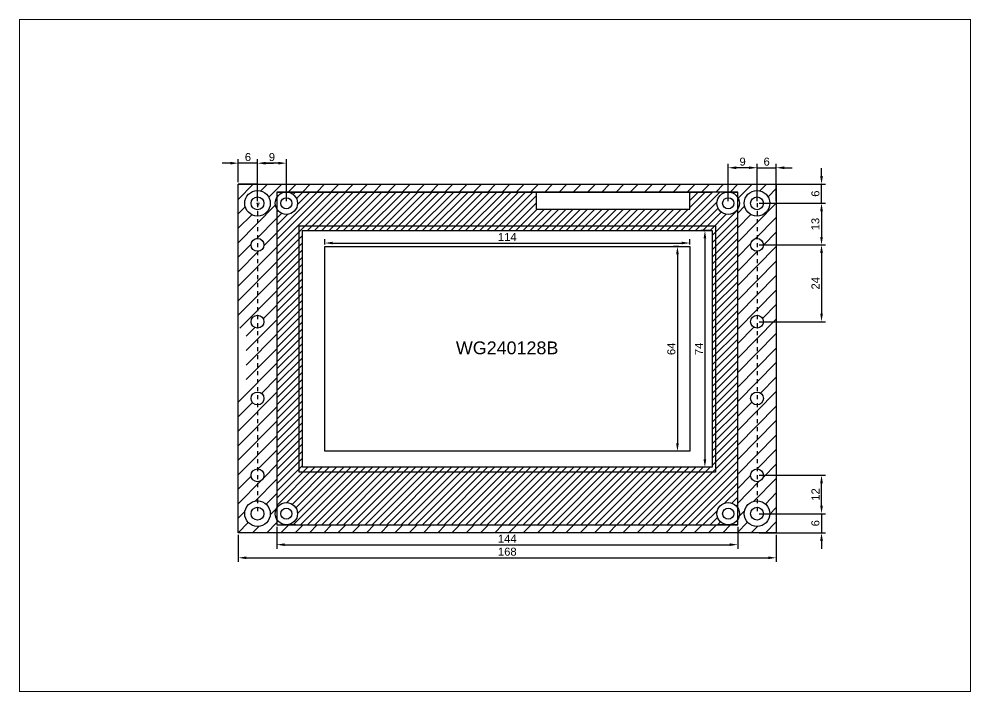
# Model space of a CAD drawing. Header units: millimetres. Extents: x 581 to 3447, y 885 to 2081.
# Drawn here: x 580.6 to 877.9, y 985.7 to 1196 of the extents above; entities that cross this region are included whole.
import ezdxf

# ---------------------------------------------------------------- set-up
doc = ezdxf.new("R2010")
doc.units = ezdxf.units.MM
doc.linetypes.add('JIS_02_1.2', pattern=[2.5, 1.25, -1.25])
doc.layers.get('0').update_dxf_attribs({"lineweight": 30})
doc.layers.get('Defpoints').update_dxf_attribs({"lineweight": 15})
doc.layers.add('скрытые линии', color=9, linetype='Continuous')
doc.layers.add('скрытый размер', color=9, linetype='Continuous')
doc.styles.get("Standard").update_dxf_attribs({"font": 'arial.ttf'})
doc.dimstyles.new('ISO-25', dxfattribs={"dimtxt": 2.5, "dimasz": 2.5, "dimexe": 1.25, "dimexo": 0.625, "dimtad": 1, "dimtxsty": 'Standard', "dimcen": 2.5, "dimadec": 0, "dimazin": 0, "dimtfac": 1, "dimtmove": 0, "dimatfit": 3, "dimfxl": 1, "dimarcsym": 0})

# ---------------------------------------------------------------- blocks, each defined once
blk = doc.blocks.new('*D208')
at = {"layer": 'Defpoints', "color": 0, "transparency": 16777216}
for p in [(661.07, 1037.97), (805.07, 1037.97), (805.07, 1031.78)]:
    blk.add_point(p, dxfattribs=at)
at = {"layer": 'скрытый размер', "color": 0, "lineweight": -2, "transparency": 16777216}
for p, q in [((661.07, 1037.34), (661.07, 1030.53)), ((805.07, 1037.34), (805.07, 1030.53)), ((663.57, 1031.78), (802.57, 1031.78))]:
    blk.add_line(p, q, dxfattribs=at)
at = {"layer": 'скрытый размер', "color": 0, "transparency": 16777216}
for points in [[(663.57, 1032.2), (663.57, 1031.37), (661.07, 1031.78)], [(802.57, 1032.2), (802.57, 1031.37), (805.07, 1031.78)]]:
    blk.add_solid(points, dxfattribs=at)
at = {"layer": 'скрытый размер', "color": 0, "transparency": 16777216, "insert": (733.07, 1033.66), "char_height": 2.5, "attachment_point": 5}
blk.add_mtext('144', dxfattribs=at)
blk = doc.blocks.new('*D209')
at = {"layer": 'Defpoints', "color": 0, "transparency": 16777216}
for p in [(649.07, 1035.47), (817.07, 1035.47), (817.07, 1027.68)]:
    blk.add_point(p, dxfattribs=at)
at = {"layer": 'скрытый размер', "color": 0, "lineweight": -2, "transparency": 16777216}
for p, q in [((649.07, 1034.84), (649.07, 1026.43)), ((817.07, 1034.84), (817.07, 1026.43)), ((651.57, 1027.68), (814.57, 1027.68))]:
    blk.add_line(p, q, dxfattribs=at)
at = {"layer": 'скрытый размер', "color": 0, "transparency": 16777216}
for points in [[(651.57, 1028.1), (651.57, 1027.26), (649.07, 1027.68)], [(814.57, 1028.1), (814.57, 1027.26), (817.07, 1027.68)]]:
    blk.add_solid(points, dxfattribs=at)
at = {"layer": 'скрытый размер', "color": 0, "transparency": 16777216, "insert": (733.07, 1029.58), "char_height": 2.5, "attachment_point": 5}
blk.add_mtext('168', dxfattribs=at)
blk = doc.blocks.new('*D210')
at = {"layer": 'Defpoints', "color": 0, "transparency": 16777216}
for p in [(797.07, 1129.97), (794.79, 1055.97), (797.07, 1055.97)]:
    blk.add_point(p, dxfattribs=at)
at = {"layer": 'скрытый размер', "color": 0, "lineweight": -2, "transparency": 16777216}
for p, q in [((796.44, 1129.97), (793.54, 1129.97)), ((794.79, 1127.47), (794.79, 1058.47)), ((796.44, 1055.97), (793.54, 1055.97))]:
    blk.add_line(p, q, dxfattribs=at)
at = {"layer": 'скрытый размер', "color": 0, "transparency": 16777216}
for points in [[(794.37, 1127.47), (795.2, 1127.47), (794.79, 1129.97)], [(794.37, 1058.47), (795.2, 1058.47), (794.79, 1055.97)]]:
    blk.add_solid(points, dxfattribs=at)
at = {"layer": 'скрытый размер', "color": 0, "transparency": 16777216, "insert": (792.91, 1092.97), "char_height": 2.5, "attachment_point": 5, "rotation": 90}
blk.add_mtext('74', dxfattribs=at)
blk = doc.blocks.new('*D211')
at = {"layer": 'Defpoints', "color": 0, "transparency": 16777216}
for p in [(787.3, 1124.97), (786.21, 1060.97), (787.3, 1060.97)]:
    blk.add_point(p, dxfattribs=at)
at = {"layer": 'скрытый размер', "color": 0, "lineweight": -2, "transparency": 16777216}
for p, q in [((786.67, 1124.97), (784.96, 1124.97)), ((786.21, 1122.47), (786.21, 1063.47)), ((786.67, 1060.97), (784.96, 1060.97))]:
    blk.add_line(p, q, dxfattribs=at)
at = {"layer": 'скрытый размер', "color": 0, "transparency": 16777216}
for points in [[(785.79, 1122.47), (786.63, 1122.47), (786.21, 1124.97)], [(785.79, 1063.47), (786.63, 1063.47), (786.21, 1060.97)]]:
    blk.add_solid(points, dxfattribs=at)
at = {"layer": 'скрытый размер', "color": 0, "transparency": 16777216, "insert": (784.31, 1092.97), "char_height": 2.5, "attachment_point": 5, "rotation": 90}
blk.add_mtext('64', dxfattribs=at)
blk = doc.blocks.new('*D212')
at = {"layer": 'Defpoints', "color": 0, "transparency": 16777216}
for p in [(817.07, 1149.57), (811.07, 1138.47), (817.07, 1138.47)]:
    blk.add_point(p, dxfattribs=at)
at = {"layer": 'скрытый размер', "color": 0, "lineweight": -2, "transparency": 16777216}
for p, q in [((811.07, 1139.09), (811.07, 1150.82)), ((817.07, 1139.09), (817.07, 1150.82)), ((808.57, 1149.57), (806.07, 1149.57)), ((811.07, 1149.57), (817.07, 1149.57)), ((819.57, 1149.57), (822.07, 1149.57))]:
    blk.add_line(p, q, dxfattribs=at)
at = {"layer": 'скрытый размер', "color": 0, "transparency": 16777216}
for points in [[(808.57, 1149.99), (808.57, 1149.16), (811.07, 1149.57)], [(819.57, 1149.99), (819.57, 1149.16), (817.07, 1149.57)]]:
    blk.add_solid(points, dxfattribs=at)
at = {"layer": 'скрытый размер', "color": 0, "transparency": 16777216, "insert": (814.07, 1151.47), "char_height": 2.5, "attachment_point": 5}
blk.add_mtext('6', dxfattribs=at)
blk = doc.blocks.new('*D213')
at = {"layer": 'Defpoints', "color": 0, "transparency": 16777216}
for p in [(802.07, 1149.57), (802.07, 1138.47), (811.07, 1138.47)]:
    blk.add_point(p, dxfattribs=at)
at = {"layer": 'скрытый размер', "color": 0, "lineweight": -2, "transparency": 16777216}
for p, q in [((802.07, 1139.09), (802.07, 1150.82)), ((811.07, 1139.09), (811.07, 1150.82)), ((808.57, 1149.57), (804.57, 1149.57))]:
    blk.add_line(p, q, dxfattribs=at)
at = {"layer": 'скрытый размер', "color": 0, "transparency": 16777216}
for points in [[(804.57, 1149.99), (804.57, 1149.16), (802.07, 1149.57)], [(808.57, 1149.99), (808.57, 1149.16), (811.07, 1149.57)]]:
    blk.add_solid(points, dxfattribs=at)
at = {"layer": 'скрытый размер', "color": 0, "transparency": 16777216, "insert": (806.57, 1151.47), "char_height": 2.5, "attachment_point": 5}
blk.add_mtext('9', dxfattribs=at)
blk = doc.blocks.new('*D214')
at = {"layer": 'Defpoints', "color": 0, "transparency": 16777216}
for p in [(811.07, 1144.47), (831.21, 1144.47), (811.07, 1138.47)]:
    blk.add_point(p, dxfattribs=at)
at = {"layer": 'скрытый размер', "color": 0, "lineweight": -2, "transparency": 16777216}
for p, q in [((831.21, 1146.97), (831.21, 1149.47)), ((811.69, 1144.47), (832.46, 1144.47)), ((831.21, 1138.47), (831.21, 1144.47)), ((811.69, 1138.47), (832.46, 1138.47)), ((831.21, 1135.97), (831.21, 1133.47))]:
    blk.add_line(p, q, dxfattribs=at)
at = {"layer": 'скрытый размер', "color": 0, "transparency": 16777216}
for points in [[(830.8, 1146.97), (831.63, 1146.97), (831.21, 1144.47)], [(830.8, 1135.97), (831.63, 1135.97), (831.21, 1138.47)]]:
    blk.add_solid(points, dxfattribs=at)
at = {"layer": 'скрытый размер', "color": 0, "transparency": 16777216, "insert": (829.31, 1141.47), "char_height": 2.5, "attachment_point": 5, "rotation": 90}
blk.add_mtext('6', dxfattribs=at)
blk = doc.blocks.new('*D215')
at = {"layer": 'Defpoints', "color": 0, "transparency": 16777216}
for p in [(811.07, 1138.47), (811.07, 1125.47), (831.21, 1125.47)]:
    blk.add_point(p, dxfattribs=at)
at = {"layer": 'скрытый размер', "color": 0, "lineweight": -2, "transparency": 16777216}
for p, q in [((811.69, 1138.47), (832.46, 1138.47)), ((831.21, 1135.97), (831.21, 1127.97)), ((811.69, 1125.47), (832.46, 1125.47))]:
    blk.add_line(p, q, dxfattribs=at)
at = {"layer": 'скрытый размер', "color": 0, "transparency": 16777216}
for points in [[(830.8, 1135.97), (831.63, 1135.97), (831.21, 1138.47)], [(830.8, 1127.97), (831.63, 1127.97), (831.21, 1125.47)]]:
    blk.add_solid(points, dxfattribs=at)
at = {"layer": 'скрытый размер', "color": 0, "transparency": 16777216, "insert": (829.31, 1131.97), "char_height": 2.5, "attachment_point": 5, "rotation": 90}
blk.add_mtext('13', dxfattribs=at)
blk = doc.blocks.new('*D216')
at = {"layer": 'Defpoints', "color": 0, "transparency": 16777216}
for p in [(811.07, 1125.47), (811.07, 1101.47), (831.21, 1101.47)]:
    blk.add_point(p, dxfattribs=at)
at = {"layer": 'скрытый размер', "color": 0, "lineweight": -2, "transparency": 16777216}
for p, q in [((811.69, 1125.47), (832.46, 1125.47)), ((831.21, 1122.97), (831.21, 1103.97)), ((811.69, 1101.47), (832.46, 1101.47))]:
    blk.add_line(p, q, dxfattribs=at)
at = {"layer": 'скрытый размер', "color": 0, "transparency": 16777216}
for points in [[(830.8, 1122.97), (831.63, 1122.97), (831.21, 1125.47)], [(830.8, 1103.97), (831.63, 1103.97), (831.21, 1101.47)]]:
    blk.add_solid(points, dxfattribs=at)
at = {"layer": 'скрытый размер', "color": 0, "transparency": 16777216, "insert": (829.33, 1113.47), "char_height": 2.5, "attachment_point": 5, "rotation": 90}
blk.add_mtext('24', dxfattribs=at)
blk = doc.blocks.new('*D217')
at = {"layer": 'Defpoints', "color": 0, "transparency": 16777216}
for p in [(811.07, 1041.47), (811.07, 1035.47), (831.21, 1035.47)]:
    blk.add_point(p, dxfattribs=at)
at = {"layer": 'скрытый размер', "color": 0, "lineweight": -2, "transparency": 16777216}
for p, q in [((831.21, 1043.97), (831.21, 1046.47)), ((811.69, 1041.47), (832.46, 1041.47)), ((831.21, 1041.47), (831.21, 1035.47)), ((811.69, 1035.47), (832.46, 1035.47)), ((831.21, 1032.97), (831.21, 1030.47))]:
    blk.add_line(p, q, dxfattribs=at)
at = {"layer": 'скрытый размер', "color": 0, "transparency": 16777216}
for points in [[(830.8, 1043.97), (831.63, 1043.97), (831.21, 1041.47)], [(830.8, 1032.97), (831.63, 1032.97), (831.21, 1035.47)]]:
    blk.add_solid(points, dxfattribs=at)
at = {"layer": 'скрытый размер', "color": 0, "transparency": 16777216, "insert": (829.31, 1038.47), "char_height": 2.5, "attachment_point": 5, "rotation": 90}
blk.add_mtext('6', dxfattribs=at)
blk = doc.blocks.new('*D218')
at = {"layer": 'Defpoints', "color": 0, "transparency": 16777216}
for p in [(811.07, 1053.47), (831.21, 1053.47), (811.07, 1041.47)]:
    blk.add_point(p, dxfattribs=at)
at = {"layer": 'скрытый размер', "color": 0, "lineweight": -2, "transparency": 16777216}
for p, q in [((811.69, 1053.47), (832.46, 1053.47)), ((831.21, 1043.97), (831.21, 1050.97)), ((811.69, 1041.47), (832.46, 1041.47))]:
    blk.add_line(p, q, dxfattribs=at)
at = {"layer": 'скрытый размер', "color": 0, "transparency": 16777216}
for points in [[(830.8, 1050.97), (831.63, 1050.97), (831.21, 1053.47)], [(830.8, 1043.97), (831.63, 1043.97), (831.21, 1041.47)]]:
    blk.add_solid(points, dxfattribs=at)
at = {"layer": 'скрытый размер', "color": 0, "transparency": 16777216, "insert": (829.33, 1047.47), "char_height": 2.5, "attachment_point": 5, "rotation": 90}
blk.add_mtext('12', dxfattribs=at)
blk = doc.blocks.new('*D219')
at = {"layer": 'Defpoints', "color": 0, "transparency": 16777216}
for p in [(649.07, 1151), (649.07, 1144.47), (655.07, 1138.47)]:
    blk.add_point(p, dxfattribs=at)
at = {"layer": 'скрытый размер', "color": 0, "lineweight": -2, "transparency": 16777216}
for p, q in [((646.57, 1151), (644.07, 1151)), ((649.07, 1145.09), (649.07, 1152.25)), ((655.07, 1151), (649.07, 1151)), ((655.07, 1139.09), (655.07, 1152.25)), ((657.57, 1151), (660.07, 1151))]:
    blk.add_line(p, q, dxfattribs=at)
at = {"layer": 'скрытый размер', "color": 0, "transparency": 16777216}
for points in [[(646.57, 1151.42), (646.57, 1150.58), (649.07, 1151)], [(657.57, 1151.42), (657.57, 1150.58), (655.07, 1151)]]:
    blk.add_solid(points, dxfattribs=at)
at = {"layer": 'скрытый размер', "color": 0, "transparency": 16777216, "insert": (652.07, 1152.9), "char_height": 2.5, "attachment_point": 5}
blk.add_mtext('6', dxfattribs=at)
blk = doc.blocks.new('*D220')
at = {"layer": 'Defpoints', "color": 0, "transparency": 16777216}
for p in [(655.07, 1151), (655.07, 1151), (664.07, 1138.47)]:
    blk.add_point(p, dxfattribs=at)
at = {"layer": 'скрытый размер', "color": 0, "lineweight": -2, "transparency": 16777216}
for p, q in [((655.07, 1151.63), (655.07, 1152.25)), ((661.57, 1151), (657.57, 1151)), ((664.07, 1139.09), (664.07, 1152.25))]:
    blk.add_line(p, q, dxfattribs=at)
at = {"layer": 'скрытый размер', "color": 0, "transparency": 16777216}
for points in [[(657.57, 1151.42), (657.57, 1150.58), (655.07, 1151)], [(661.57, 1151.42), (661.57, 1150.58), (664.07, 1151)]]:
    blk.add_solid(points, dxfattribs=at)
at = {"layer": 'скрытый размер', "color": 0, "transparency": 16777216, "insert": (659.57, 1152.9), "char_height": 2.5, "attachment_point": 5}
blk.add_mtext('9', dxfattribs=at)
blk = doc.blocks.new('*D221')
at = {"layer": 'Defpoints', "color": 0, "transparency": 16777216}
for p in [(676.07, 1124.97), (790.07, 1126.05), (790.07, 1124.97)]:
    blk.add_point(p, dxfattribs=at)
at = {"layer": 'скрытый размер', "color": 0, "lineweight": -2, "transparency": 16777216}
for p, q in [((676.07, 1125.59), (676.07, 1127.3)), ((790.07, 1125.59), (790.07, 1127.3)), ((678.57, 1126.05), (787.57, 1126.05))]:
    blk.add_line(p, q, dxfattribs=at)
at = {"layer": 'скрытый размер', "color": 0, "transparency": 16777216}
for points in [[(678.57, 1126.47), (678.57, 1125.64), (676.07, 1126.05)], [(787.57, 1126.47), (787.57, 1125.64), (790.07, 1126.05)]]:
    blk.add_solid(points, dxfattribs=at)
at = {"layer": 'скрытый размер', "color": 0, "transparency": 16777216, "insert": (733.07, 1127.93), "char_height": 2.5, "attachment_point": 5}
blk.add_mtext('114', dxfattribs=at)

msp = doc.modelspace()

# ---------------------------------------------------------------- hatches: boundary and pattern name
at = {"layer": 'скрытые линии'}
h = msp.add_hatch(dxfattribs=at)
h.set_pattern_fill('ANSI31', color=256, angle=0.5)
h.set_pattern_definition([(45.5, (-1031.7983, 0), (-2.26457, 2.225387), [])])
h.paths.add_polyline_path([(817.066, 1144.468), (649.066, 1144.468), (649.066, 1136.76), (651.218, 1137.373, -0.0694147), (651.066, 1138.468, -1), (659.066, 1138.468, -0.4142136), (655.066, 1134.468), (655.066, 1127.468, -0.4142136), (657.066, 1125.468, -0.4142136), (655.066, 1123.468), (655.066, 1103.468, -0.4142136), (657.066, 1101.468, -0.4142136), (655.066, 1099.468), (655.066, 1079.468, -0.4142136), (657.066, 1077.468, -0.4142136), (655.066, 1075.468), (655.066, 1055.468, -0.4142136), (657.066, 1053.468, -0.4142136), (655.066, 1051.468), (655.066, 1045.468, -0.4142136), (659.066, 1041.468, -1), (651.066, 1041.468, -0.4142136), (655.066, 1045.468), (655.066, 1051.468, -0.4142136), (653.066, 1053.468, -0.4142136), (655.066, 1055.468), (655.066, 1075.468, -0.4142136), (653.066, 1077.468, -0.4142136), (655.066, 1079.468), (655.066, 1099.468, -0.4142136), (653.066, 1101.468, -0.4142136), (655.066, 1103.468), (655.066, 1123.468, -0.4142136), (653.066, 1125.468, -0.4142136), (655.066, 1127.468), (655.066, 1134.468, -0.3351621), (651.218, 1137.373), (649.066, 1136.76), (649.066, 1099.468), (651.566, 1099.468), (651.566, 1079.468), (649.066, 1079.468), (649.066, 1035.468), (817.066, 1035.468)])
h.paths.add_polyline_path([(811.066, 1127.468, -0.4142136), (813.066, 1125.468, -0.4142136), (811.066, 1123.468), (811.066, 1103.468, -0.4142136), (813.066, 1101.468, -0.4142136), (811.066, 1099.468), (811.066, 1079.468, -0.4142136), (813.066, 1077.468, -0.4142136), (811.066, 1075.468), (811.066, 1055.468, -0.4142136), (813.066, 1053.468, -0.4142136), (811.066, 1051.468), (811.066, 1045.468, -0.4142136), (815.066, 1041.468, -1), (807.066, 1041.468, -0.4142136), (811.066, 1045.468), (811.066, 1051.468, -0.4142136), (809.066, 1053.468, -0.4142136), (811.066, 1055.468), (811.066, 1075.468, -0.4142136), (809.066, 1077.468, -0.4142136), (811.066, 1079.468), (811.066, 1099.468, -0.4142136), (809.066, 1101.468, -0.4142136), (811.066, 1103.468), (811.066, 1123.468, -0.4142136), (809.066, 1125.468, -0.4142136), (811.066, 1127.468), (811.066, 1134.468, -0.4142136), (807.066, 1138.468, -1), (815.066, 1138.468, -0.4142136), (811.066, 1134.468)], flags=16)
h.paths.add_polyline_path([(809.066, 1138.468, -1), (813.066, 1138.468, -1)], flags=0)
h.paths.add_polyline_path([(805.066, 1043.27, -0.1361061), (805.566, 1041.468, -0.1361061), (805.066, 1039.665), (805.066, 1037.968), (661.066, 1037.968), (661.066, 1039.665, -0.1361061), (660.566, 1041.468, -0.1361061), (661.066, 1043.27), (661.066, 1136.665, -0.1361061), (660.566, 1138.468, -0.1361061), (661.066, 1140.27), (661.066, 1141.968), (805.066, 1141.968), (805.066, 1140.27, -0.1361061), (805.566, 1138.468, -0.1361061), (805.066, 1136.665)], flags=16)
h.paths.add_polyline_path([(800.316, 1138.468, -1), (803.816, 1138.468, -1)], flags=0)
h.paths.add_polyline_path([(798.066, 1054.468), (668.066, 1054.468), (668.066, 1131.468), (798.066, 1131.468)], flags=0)
h.paths.add_polyline_path([(797.066, 1129.968), (797.066, 1055.968), (669.066, 1055.968), (669.066, 1129.968)], flags=0)
h.paths.add_polyline_path([(790.066, 1136.65), (742.066, 1136.65), (742.066, 1141.968), (790.066, 1141.968)], flags=0)
h.paths.add_polyline_path([(790.066, 1124.968), (790.066, 1060.968), (676.066, 1060.968), (676.066, 1124.968)], flags=0)
h.paths.add_polyline_path([(813.066, 1101.468, -1), (809.066, 1101.468, -1)], flags=0)
h.paths.add_polyline_path([(813.066, 1077.468, -1), (809.066, 1077.468, -1)], flags=0)
h.paths.add_polyline_path([(813.066, 1053.468, -1), (809.066, 1053.468, -1)], flags=0)
h.paths.add_polyline_path([(813.066, 1041.468, -1), (809.066, 1041.468, -1)], flags=0)
h.paths.add_polyline_path([(803.816, 1041.468, -1), (800.316, 1041.468, -1)], flags=0)
h.paths.add_polyline_path([(662.316, 1138.468, -1), (665.816, 1138.468, -1)], flags=0)
h.paths.add_polyline_path([(665.816, 1041.468, -1), (662.316, 1041.468, -1)], flags=0)
h = msp.add_hatch(dxfattribs=at)
h.set_pattern_fill('ANSI31', color=256, scale=0.5)
h.set_pattern_definition([(45, (-1031.7983, 0), (-1.122532, 1.122532), [])])
h.paths.add_polyline_path([(664.066, 1141.968, -0.4142136), (667.566, 1138.468, -0.7603989), (661.066, 1136.665), (661.066, 1043.27, -0.7603989), (667.566, 1041.468, -0.4142136), (664.066, 1037.968), (802.066, 1037.968, -0.4142136), (798.566, 1041.468, -0.7603989), (805.066, 1043.27), (805.066, 1136.665, -0.7603989), (798.566, 1138.468, -0.4142136), (802.066, 1141.968), (790.066, 1141.968), (790.066, 1136.65), (742.066, 1136.65), (742.066, 1141.968)])
h.paths.add_polyline_path([(797.066, 1129.968), (797.066, 1055.968), (669.066, 1055.968), (669.066, 1129.968)], flags=16)
h.paths.add_polyline_path([(715.952, 1089.035), (749.946, 1089.035), (749.946, 1097.278), (715.952, 1097.278)], flags=8)

# ---------------------------------------------------------------- linework, layer by layer
at = {"const_width": 0.3}
msp.add_lwpolyline([(877.733, 985.899), (580.733, 985.899), (580.733, 1195.899), (877.733, 1195.899)], close=True, dxfattribs=at)
at = {"layer": 'скрытые линии'}
for p, q in [((655.066, 1144.468), (649.066, 1144.468)), ((664.066, 1141.968), (661.066, 1141.968)), ((661.066, 1141.968), (661.066, 1129.968)), ((661.066, 1141.968), (661.066, 1124.968)), ((661.066, 1141.968), (669.066, 1141.968)), ((661.066, 1141.968), (676.066, 1141.968)), ((664.066, 1141.968), (667.066, 1141.968)), ((669.066, 1141.968), (797.066, 1141.968)), ((676.066, 1141.968), (790.066, 1141.968)), ((802.066, 1141.968), (799.066, 1141.968)), ((802.066, 1141.968), (805.066, 1141.968)), ((661.066, 1129.968), (661.066, 1055.968)), ((661.066, 1124.968), (661.066, 1060.968)), ((661.066, 1037.968), (674.566, 1037.968)), ((667.066, 1037.968), (664.066, 1037.968)), ((802.066, 1037.968), (799.066, 1037.968)), ((805.066, 1037.968), (802.066, 1037.968))]:
    msp.add_line(p, q, dxfattribs=at)
at = {"layer": 'скрытые линии', "linetype": 'JIS_02_1.2'}
for p, q in [((655.066, 1138.468), (655.066, 1041.468)), ((811.066, 1138.468), (811.066, 1041.468))]:
    msp.add_line(p, q, dxfattribs=at)
at = {"layer": 'скрытые линии'}
for points in [[(649.066, 1144.468), (817.066, 1144.468), (817.066, 1035.468), (649.066, 1035.468)], [(661.066, 1037.968), (805.066, 1037.968), (805.066, 1141.968), (661.066, 1141.968)], [(742.066, 1136.65), (790.066, 1136.65), (790.066, 1141.968), (742.066, 1141.968)], [(798.066, 1054.468), (668.066, 1054.468), (668.066, 1131.468), (798.066, 1131.468)], [(669.066, 1129.968), (797.066, 1129.968), (797.066, 1055.968), (669.066, 1055.968)], [(676.066, 1124.968), (790.066, 1124.968), (790.066, 1060.968), (676.066, 1060.968)]]:
    msp.add_lwpolyline(points, close=True, dxfattribs=at)
for centre, radius in [((655.066, 1138.468), 4), ((664.066, 1138.468), 3.5), ((802.066, 1138.468), 3.5), ((811.066, 1138.468), 4), ((655.066, 1138.468), 2), ((655.066, 1138.468), 2), ((664.066, 1138.468), 1.75), ((802.066, 1138.468), 1.75), ((811.066, 1138.468), 2), ((655.066, 1125.468), 2), ((811.066, 1125.468), 2), ((655.066, 1101.468), 2), ((811.066, 1101.468), 2), ((655.066, 1077.468), 2), ((811.066, 1077.468), 2), ((655.066, 1053.468), 2), ((655.066, 1053.468), 2), ((811.066, 1053.468), 2), ((655.066, 1041.468), 4), ((664.066, 1041.468), 3.5), ((802.066, 1041.468), 3.5), ((811.066, 1041.468), 4), ((655.066, 1041.468), 2), ((664.066, 1041.468), 1.75), ((802.066, 1041.468), 1.75), ((811.066, 1041.468), 2)]:
    msp.add_circle(centre, radius, dxfattribs=at)

# ---------------------------------------------------------------- texts
at = {"layer": 'скрытые линии', "attachment_point": 1}
for s, width, insert, char_height in [('*', 4.83856, (654.543, 1138.999), 2.5), ('WG240128B', 71.91703, (717.02, 1095.288), 4)]:
    msp.add_mtext_dynamic_manual_height_columns(s, width=width, gutter_width=12.5, heights=[0], dxfattribs=dict(at, insert=insert, char_height=char_height))

# ---------------------------------------------------------------- dimensions: what is measured, and where the dimension line sits
at = {"layer": 'скрытый размер'}
for base, p1, p2, picture, middle in [((649.066, 1151.001), (655.066, 1138.468), (649.066, 1144.468), '*D219', (652.066, 1152.903)), ((655.066, 1151.001), (664.066, 1138.468), (655.066, 1151.001), '*D220', (659.566, 1152.903)), ((802.066, 1149.573), (811.066, 1138.468), (802.066, 1138.468), '*D213', (806.566, 1151.474)), ((817.066, 1149.573), (811.066, 1138.468), (817.066, 1138.468), '*D212', (814.066, 1151.474)), ((790.066, 1126.052), (676.066, 1124.968), (790.066, 1124.968), '*D221', (733.066, 1127.932)), ((805.066, 1031.782), (661.066, 1037.968), (805.066, 1037.968), '*D208', (733.066, 1033.662)), ((817.066, 1027.681), (649.066, 1035.468), (817.066, 1035.468), '*D209', (733.066, 1029.583))]:
    dim = msp.add_linear_dim(base=base, p1=p1, p2=p2, dimstyle='ISO-25', dxfattribs=at)
    dim.commit()
    dim.dimension.update_dxf_attribs({"geometry": picture, "text_midpoint": middle})
for base, p1, p2, picture, middle in [((831.212, 1144.468), (811.066, 1138.468), (811.066, 1144.468), '*D214', (829.311, 1141.468)), ((831.212, 1125.468), (811.066, 1138.468), (811.066, 1125.468), '*D215', (829.31, 1131.968)), ((794.785, 1055.968), (797.066, 1129.968), (797.066, 1055.968), '*D210', (792.91, 1092.968)), ((786.211, 1060.968), (787.296, 1124.968), (787.296, 1060.968), '*D211', (784.31, 1092.968)), ((831.212, 1101.468), (811.066, 1125.468), (811.066, 1101.468), '*D216', (829.332, 1113.468)), ((831.212, 1053.468), (811.066, 1041.468), (811.066, 1053.468), '*D218', (829.332, 1047.468)), ((831.212, 1035.468), (811.066, 1041.468), (811.066, 1035.468), '*D217', (829.311, 1038.468))]:
    dim = msp.add_linear_dim(base=base, p1=p1, p2=p2, angle=90, dimstyle='ISO-25', dxfattribs=at)
    dim.commit()
    dim.dimension.update_dxf_attribs({"geometry": picture, "text_midpoint": middle})

doc.saveas('drawing.dxf')
